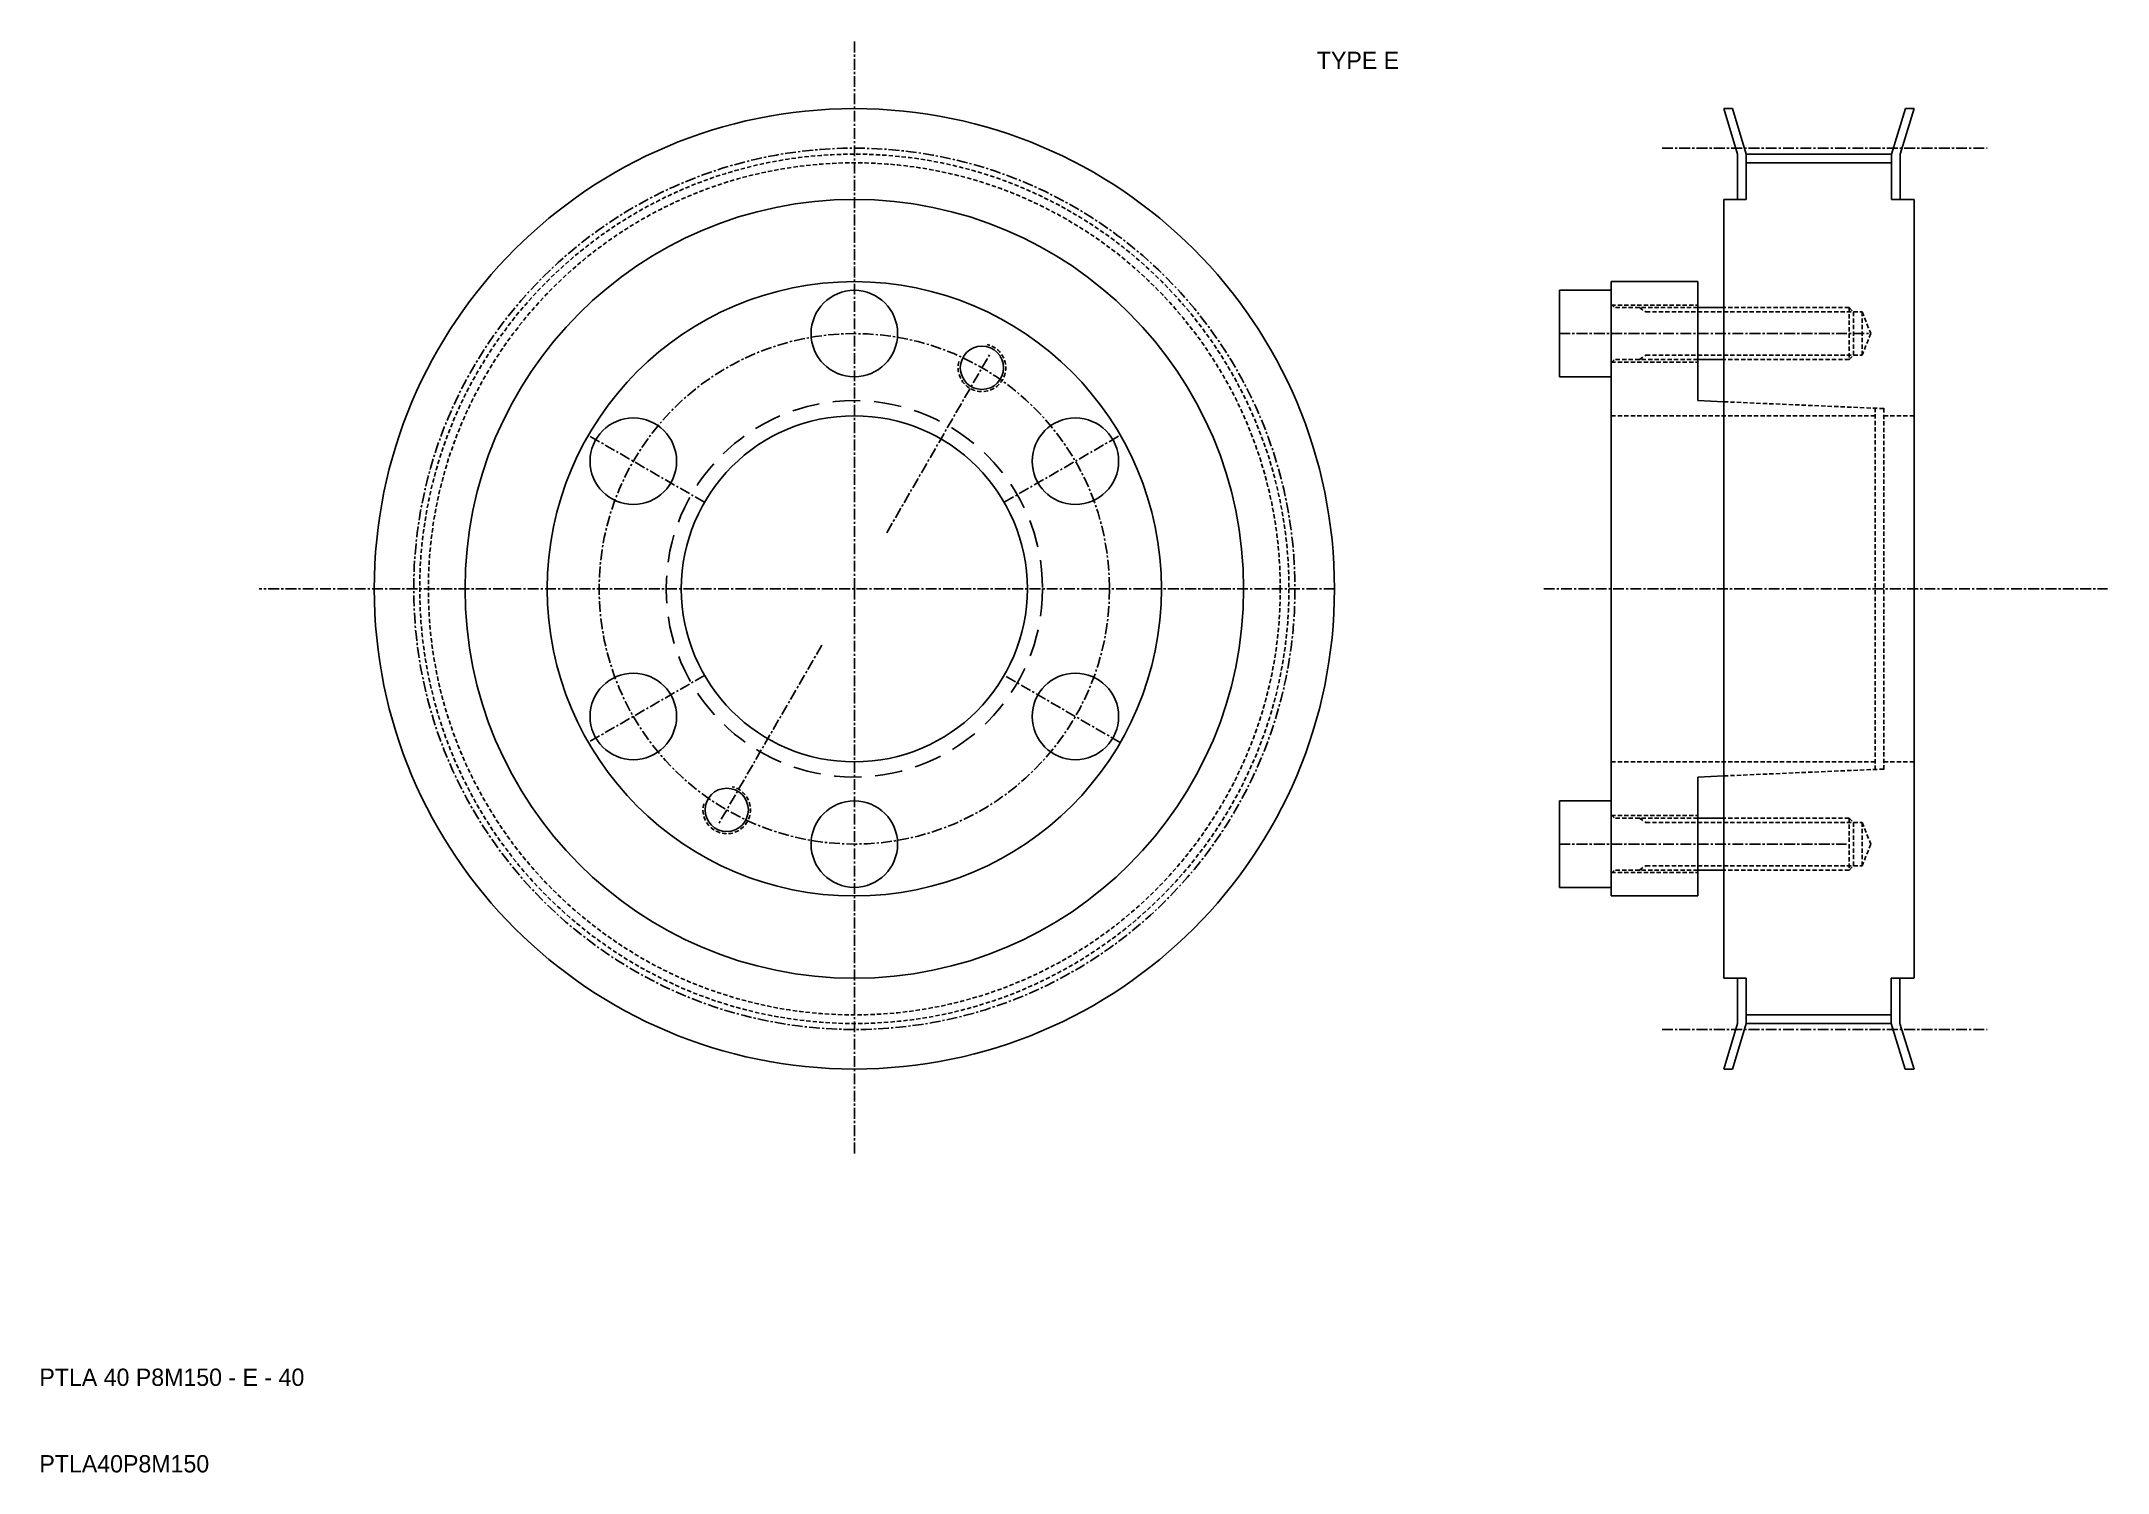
# Model space of a CAD drawing. Extents: x -264 to -25, y 877 to 1042.
import ezdxf

# ---------------------------------------------------------------- set-up
doc = ezdxf.new("R2010")
doc.units = 0
for name, pattern in [('CENTER', [2, 1.25, -0.25, 0.25, -0.25]), ('DASHED', [0.75, 0.5, -0.25]), ('HIDDEN2', [4.7625, 3.175, -1.5875])]:
    doc.linetypes.add(name, pattern=pattern)
doc.layers.get('0').update_dxf_attribs({"linetype": 'CONTINUOUS'})
doc.layers.add('CENTER', color=1, linetype='CENTER')

msp = doc.modelspace()

# ---------------------------------------------------------------- linework, layer by layer
at = {"color": 7, "linetype": 'CONTINUOUS'}
for p, q in [((-69.7, 1034.41), (-68.1, 1029.15)), ((-68.7, 1034.41), (-69.7, 1034.41)), ((-68.7, 1034.41), (-67.1, 1029.15)), ((-48.7, 1034.41), (-50.3, 1029.15)), ((-47.7, 1034.41), (-49.3, 1029.15)), ((-47.7, 1034.41), (-48.7, 1034.41)), ((-68.1, 1029.15), (-68.1, 1023.91)), ((-67.1, 1029.15), (-50.3, 1029.15)), ((-67.1, 1029.15), (-67.1, 1023.91)), ((-67.1, 1028.15), (-50.3, 1028.15)), ((-50.3, 1029.15), (-50.3, 1023.91)), ((-49.3, 1029.15), (-49.3, 1023.91)), ((-67.1, 1023.91), (-69.7, 1023.91)), ((-69.7, 1023.91), (-69.7, 978.91)), ((-50.3, 1023.91), (-49.3, 1023.91)), ((-49.8, 1023.91), (-47.7, 1023.91)), ((-47.7, 1023.91), (-47.7, 978.91)), ((-82.7, 1013.41), (-88.7, 1013.41)), ((-88.7, 1013.41), (-88.7, 1003.41)), ((-82.7, 1014.41), (-82.7, 978.91)), ((-72.7, 1014.41), (-82.7, 1014.41)), ((-82.7, 1013.41), (-82.7, 998.41)), ((-82.7, 1013.41), (-82.7, 1011.81)), ((-72.7, 1014.41), (-72.7, 1000.66)), ((-82.7, 1011.81), (-82.7, 1005.01)), ((-69.7, 1011.41), (-72.7, 1011.41)), ((-88.7, 1003.41), (-82.7, 1003.41)), ((-82.7, 1005.01), (-82.7, 1003.41)), ((-69.7, 1005.41), (-72.7, 1005.41)), ((-69.7, 1000.53), (-72.7, 1000.66)), ((-82.7, 943.41), (-82.7, 978.91)), ((-69.7, 933.91), (-69.7, 978.91)), ((-47.7, 933.91), (-47.7, 978.91)), ((-69.7, 957.29), (-72.7, 957.16)), ((-72.7, 943.41), (-72.7, 957.16)), ((-82.7, 954.41), (-88.7, 954.41)), ((-88.7, 954.41), (-88.7, 944.41)), ((-82.7, 954.41), (-82.7, 952.81)), ((-82.7, 952.81), (-82.7, 946.01)), ((-69.7, 952.41), (-72.7, 952.41)), ((-82.7, 946.01), (-82.7, 944.41)), ((-69.7, 946.41), (-72.7, 946.41)), ((-88.7, 944.41), (-82.7, 944.41)), ((-72.7, 943.41), (-82.7, 943.41)), ((-67.1, 933.91), (-69.7, 933.91)), ((-68.1, 928.66), (-68.1, 933.91)), ((-67.1, 928.66), (-67.1, 933.91)), ((-50.33, 933.91), (-49.33, 933.91)), ((-50.33, 928.66), (-50.33, 933.91)), ((-49.83, 933.91), (-47.73, 933.91)), ((-49.33, 928.66), (-49.33, 933.91)), ((-67.1, 929.66), (-50.33, 929.66)), ((-68.1, 928.66), (-69.7, 923.41)), ((-67.1, 928.66), (-68.7, 923.41)), ((-67.1, 928.66), (-50.33, 928.66)), ((-50.33, 928.66), (-48.73, 923.41)), ((-49.33, 928.66), (-47.7, 923.41)), ((-69.7, 923.41), (-68.7, 923.41)), ((-48.73, 923.41), (-47.7, 923.41))]:
    msp.add_line(p, q, dxfattribs=at)
at = {"color": 3, "linetype": 'DASHED'}
for p, q in [((-82.7, 1011.81), (-82.3, 1011.41)), ((-82.7, 1011.71), (-72.7, 1011.71)), ((-72.7, 1011.41), (-82.3, 1011.41)), ((-79.45, 1011.41), (-78.7, 1010.91)), ((-78.7, 1010.91), (-72.7, 1010.91)), ((-72.7, 1010.91), (-53.7, 1010.91)), ((-55.2, 1011.41), (-69.7, 1011.41)), ((-55.2, 1011.41), (-54.7, 1010.91)), ((-55.2, 1011.41), (-55.2, 1005.41)), ((-54.7, 1010.91), (-54.7, 1005.91)), ((-53.7, 1010.91), (-53.7, 1005.91)), ((-53.7, 1010.91), (-52.7, 1008.41)), ((-52.7, 1008.41), (-53.7, 1005.91)), ((-79.45, 1005.41), (-78.7, 1005.91)), ((-78.7, 1005.91), (-72.7, 1005.91)), ((-72.7, 1005.91), (-53.7, 1005.91)), ((-55.2, 1005.41), (-54.7, 1005.91)), ((-82.7, 1005.01), (-82.3, 1005.41)), ((-82.7, 1005.11), (-72.7, 1005.11)), ((-72.7, 1005.41), (-82.3, 1005.41)), ((-55.2, 1005.41), (-69.7, 1005.41)), ((-52.2, 998.91), (-82.7, 998.91)), ((-51.2, 999.74), (-69.7, 1000.53)), ((-52.2, 999.83), (-52.2, 978.91)), ((-51.2, 999.78), (-51.2, 978.91)), ((-51.2, 998.91), (-51.2, 998.91)), ((-51.2, 998.91), (-47.7, 998.91)), ((-52.2, 957.99), (-52.2, 978.91)), ((-51.2, 958.03), (-51.2, 978.91)), ((-52.2, 958.91), (-82.7, 958.91)), ((-51.2, 958.08), (-69.7, 957.29)), ((-51.2, 958.91), (-47.7, 958.91)), ((-82.7, 952.81), (-82.3, 952.41)), ((-82.7, 952.71), (-72.7, 952.71)), ((-72.7, 952.41), (-82.3, 952.41)), ((-79.45, 952.41), (-78.7, 951.91)), ((-78.7, 951.91), (-72.7, 951.91)), ((-72.7, 951.91), (-53.7, 951.91)), ((-55.2, 952.41), (-69.7, 952.41)), ((-55.2, 952.41), (-55.2, 946.41)), ((-55.2, 952.41), (-54.7, 951.91)), ((-54.7, 951.91), (-54.7, 946.91)), ((-53.7, 951.91), (-53.7, 946.91)), ((-53.7, 951.91), (-52.7, 949.41)), ((-52.7, 949.41), (-53.7, 946.91)), ((-82.7, 946.01), (-82.3, 946.41)), ((-82.7, 946.11), (-72.7, 946.11)), ((-72.7, 946.41), (-82.3, 946.41)), ((-79.45, 946.41), (-78.7, 946.91)), ((-78.7, 946.91), (-72.7, 946.91)), ((-72.7, 946.91), (-53.7, 946.91)), ((-55.2, 946.41), (-69.7, 946.41)), ((-55.2, 946.41), (-54.7, 946.91))]:
    msp.add_line(p, q, dxfattribs=at)
at = {"color": 3, "linetype": 'HIDDEN2'}
msp.add_line((-52.7, 1008.41), (-52.7, 1008.41), dxfattribs=at)
at = {"color": 1, "linetype": 'CENTER'}
for p, q in [((-187.51, 988.91), (-200.94, 996.66)), ((-114.69, 978.91), (-238.99, 978.91)), ((-139.45, 961.16), (-152.87, 968.91))]:
    msp.add_line(p, q, dxfattribs=at)
at = {"color": 7, "linetype": 'CONTINUOUS'}
for centre, radius in [((-170.19, 978.91), 55.5), ((-170.19, 978.91), 45), ((-170.19, 978.91), 35.5), ((-170.19, 1008.41), 5), ((-155.44, 1004.46), 2.5), ((-195.74, 993.66), 5), ((-170.19, 978.91), 20), ((-144.64, 993.66), 5), ((-195.74, 964.16), 5), ((-144.64, 964.16), 5), ((-184.94, 953.36), 2.5), ((-170.19, 949.41), 5)]:
    msp.add_circle(centre, radius, dxfattribs=at)
at = {"color": 3, "linetype": 'DASHED'}
for radius in [50.24, 49.24]:
    msp.add_circle((-170.19, 978.91), radius, dxfattribs=at)
at = {"color": 1, "linetype": 'CENTER'}
msp.add_circle((-170.19, 978.91), 29.5, dxfattribs=at)
at = {"color": 3, "linetype": 'HIDDEN2'}
msp.add_circle((-170.19, 978.91), 21.75, dxfattribs=at)
at = {"color": 3, "linetype": 'DASHED'}
for centre in [(-155.44, 1004.46), (-184.94, 953.36)]:
    msp.add_arc(centre, 2.75, 165, 77, dxfattribs=at)
at = {"layer": 'CENTER', "color": 1, "linetype": 'CENTER'}
for p, q in [((-170.19, 978.91), (-170.19, 1042.19)), ((-76.83, 1029.84), (-39.25, 1029.84)), ((-88.7, 1008.41), (-52.7, 1008.41)), ((-166.44, 985.4), (-154.44, 1006.19)), ((-152.87, 988.91), (-139.45, 996.66)), ((-170.19, 978.91), (-170.19, 913.63)), ((-90.49, 978.91), (-25.32, 978.91)), ((-173.94, 972.41), (-185.94, 951.63)), ((-187.51, 968.91), (-200.94, 961.16)), ((-88.7, 949.41), (-55.52, 949.41)), ((-76.83, 927.98), (-39.25, 927.98))]:
    msp.add_line(p, q, dxfattribs=at)
msp.add_circle((-170.19, 978.91), 50.93, dxfattribs=at)

# ---------------------------------------------------------------- texts
at = {"color": 7, "linetype": 'CONTINUOUS'}
for s, p in [('TYPE E', (-116.73, 1038.98)), ('PTLA 40 P8M150 - E - 40', (-264.39, 886.79)), ('PTLA40P8M150', (-264.39, 876.79))]:
    msp.add_text(s, height=2, dxfattribs=at).set_placement(p)

doc.saveas('drawing.dxf')
